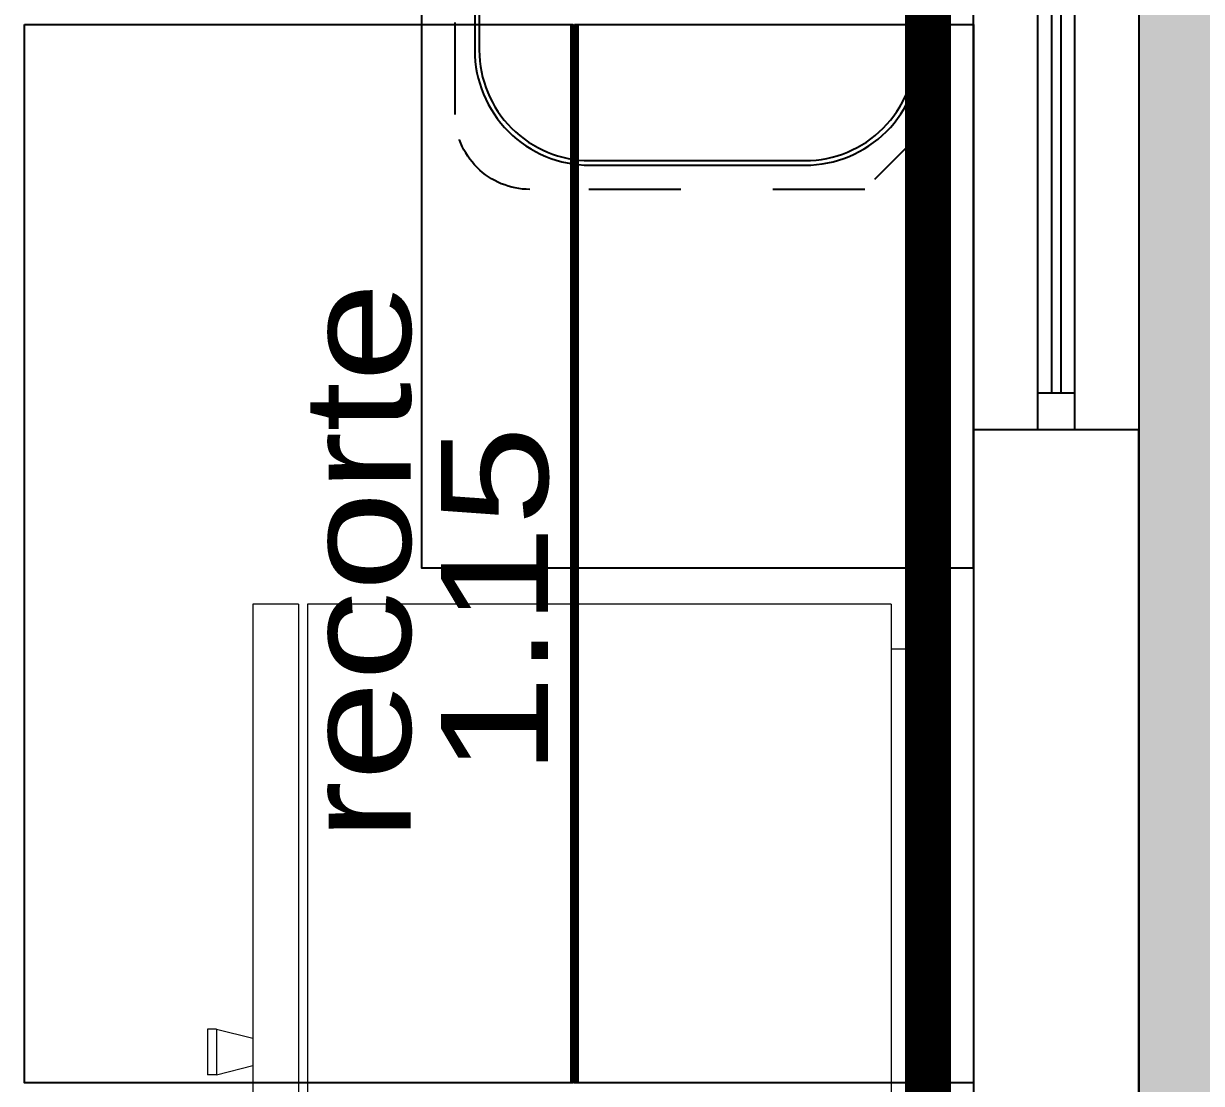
# Model space of a CAD drawing. Header units: metres. Extents: x 116 to 391, y -213 to 56.
# Drawn here: x 323.036 to 324.316, y -126.604 to -125.453 of the extents above; entities that cross this region are included whole.
import ezdxf

# ---------------------------------------------------------------- set-up
doc = ezdxf.new("R2010")
doc.units = ezdxf.units.M
doc.header["$PDMODE"] = 35
doc.linetypes.add('AR-157$0$HIDDEN2', pattern=[0.1875, 0.125, -0.0625])
for name, color, linetype in [('A-EXTERIOR', 8, 'Continuous'), ('A-PISO', 30, 'Continuous'), ('A-TEXTOS', 7, 'Continuous'), ('AR-157$0$A-DIM-VANOS', 8, 'Continuous'), ('AR-157$0$A-MUEBLES FIJOS', 8, 'Continuous'), ('AR-157$0$A-MUROS', 8, 'Continuous'), ('AR-157$0$A-MUROS BAJOS', 8, 'Continuous'), ('AR-157$0$A-VENTANAS', 8, 'Continuous')]:
    doc.layers.add(name, color=color, linetype=linetype)
doc.layers.add('AR-157$0$A-MUEBLES', color=8, linetype='Continuous', lineweight=0)
doc.styles.add('AR-157$0$Anot_Arial', font='arial.ttf')
doc.styles.add('AR-157$0$Standard', font='arial.ttf')
doc.styles.get("Standard").update_dxf_attribs({"font": 'arial.ttf'})
doc.dimstyles.new('AR-157$0$VANOS', dxfattribs={"dimtxt": 0.1, "dimasz": 0.05, "dimexe": 0, "dimexo": 0, "dimgap": 0.03, "dimtad": 0, "dimtih": 1, "dimtoh": 1, "dimzin": 0, "dimdsep": 46, "dimtxsty": 'AR-157$0$Standard', "dimblk": 'AR-157$0$_Dot', "dimcen": 0.09, "dimse1": 1, "dimse2": 1, "dimsd1": 1, "dimsd2": 1, "dimclrd": 256, "dimclre": 256, "dimclrt": 256, "dimazin": 0, "dimtfac": 1, "dimtix": 1, "dimtofl": 0, "dimtmove": 2, "dimatfit": 3, "dimldrblk": 'AR-157$0$COTA', "dimfxl": 0, "dimtolj": 1, "dimtzin": 0, "dimlwd": 18, "dimarcsym": 0})

# ---------------------------------------------------------------- blocks, each defined once
blk = doc.blocks.new('AR-157$0$Refri-90-03')
for p, q in [((0.4168, 0), (-0.4168, 0)), ((-0.4168, 0), (-0.4168, -0.0496)), ((0.4168, 0), (0.4168, -0.0496)), ((-0.4668, -0.0496), (-0.4668, -0.6841)), ((0.4659, -0.0496), (-0.4668, -0.0496)), ((0.4659, -0.0496), (0.4659, -0.6841)), ((0.4659, -0.6841), (-0.4668, -0.6841)), ((-0.4668, -0.694), (-0.4668, -0.7436)), ((-0.4668, -0.694), (-0.1049, -0.694)), ((-0.1049, -0.694), (-0.1049, -0.7436)), ((-0.095, -0.694), (-0.095, -0.7436)), ((-0.095, -0.694), (-0.095, -0.7432)), ((0.4659, -0.694), (-0.095, -0.694)), ((0.4659, -0.694), (0.4659, -0.7436)), ((-0.4668, -0.7436), (-0.1049, -0.7436)), ((-0.1942, -0.7828), (-0.1844, -0.7436)), ((-0.1446, -0.7829), (-0.1544, -0.7436)), ((0.4659, -0.7436), (-0.095, -0.7436)), ((-0.0455, -0.7829), (-0.0356, -0.7436)), ((0.0041, -0.783), (-0.0057, -0.7436)), ((-0.1942, -0.7828), (-0.1446, -0.7829)), ((-0.1942, -0.7828), (-0.1942, -0.7927)), ((-0.1942, -0.7927), (-0.1446, -0.7928)), ((-0.1446, -0.7829), (-0.1446, -0.7928)), ((0.0041, -0.783), (-0.0455, -0.7829)), ((-0.0455, -0.7829), (-0.0455, -0.7928)), ((0.0041, -0.7929), (-0.0455, -0.7928)), ((0.0041, -0.783), (0.0041, -0.7929))]:
    blk.add_line(p, q)
blk = doc.blocks.new('AR-157$0$503-3D')
at = {"color": 8, "linetype": 'AR-157$0$HIDDEN2', "ltscale": 0.5}
blk.add_lwpolyline([(32.6, 49.24), (5.03, 49.24), (0.46, 54.63), (-32.6, 54.63), (-40.73, 46.5), (-40.73, 10.08, 0.414214), (-32.6, 1.95), (32.6, 1.95, 0.414214), (40.73, 10.08), (40.73, 41.11, 0.414214)], format="xyb", close=True, dxfattribs=at)
at = {"color": 0}
for points in [[(-25.6, 52.5), (-10.05, 52.5, -0.246241), (0.23, 47.11), (15.18, 47.11), (27.6, 47.11, -0.414214), (38.1, 36.61), (38.1, 14.58, -0.414214), (27.6, 4.08), (-10.05, 4.08), (-25.6, 4.08, -0.414214), (-38.1, 16.58), (-38.1, 40, -0.414214)], [(-25.6, 52), (-10.05, 52, -0.414214), (1.95, 40), (1.95, 16.58, -0.414214), (-10.05, 4.58), (-25.6, 4.58, -0.414214), (-37.6, 16.58), (-37.6, 40, -0.414214)], [(15.18, 46.61), (27.6, 46.61, -0.414214), (37.6, 36.61), (37.6, 14.58, -0.414214), (27.6, 4.58), (15.18, 4.58, -0.414214), (5.18, 14.58), (5.18, 36.61, -0.414214)]]:
    blk.add_lwpolyline(points, format="xyb", close=True, dxfattribs=at)
blk = doc.blocks.new('AR-157$0$503')
at = {"color": 0, "xscale": -0.01, "yscale": 0.01, "zscale": 0.01}
blk.add_blockref('AR-157$0$503-3D', (0.03565, -0.3), dxfattribs=at)
blk = doc.blocks.new('*U96')
at = {"color": 0}
for points in [[(0, -0.02), (2.1, -0.02), (2.1, 0.02), (0, 0.02)], [(0, -0.02), (0.04, -0.02), (0.04, 0.02), (0, 0.02)], [(2.1, 0.02), (2.06, 0.02), (2.06, -0.02), (2.1, -0.02)]]:
    blk.add_lwpolyline(points, close=True, dxfattribs=at)
at = {"color": 8}
for points in [[(0.04, 0.005), (2.06, 0.005)], [(0.04, -0.005), (2.06, -0.005)]]:
    blk.add_lwpolyline(points, dxfattribs=at)
at = {"style": 'AR-157$0$Anot_Arial', "flags": 1}
for tag, p in [('ESPACIO', (0.1591, 0.4028)), ('TIPO', (0.1591, 0.3233)), ('NUMERO', (0.1591, 0.2487)), ('MATERIAL', (0.1591, 0.1668))]:
    blk.add_attdef(tag, p, '', height=0.0625, dxfattribs=at)
blk = doc.blocks.new('*D420')
at = {"layer": 'Defpoints', "color": 0, "transparency": 16777216}
for p in [(324.2482, -123.7944), (324.4276, -123.7944), (324.2482, -125.8943)]:
    blk.add_point(p, dxfattribs=at)
at = {"layer": 'AR-157$0$A-DIM-VANOS', "transparency": 16777216, "insert": (324.4276, -124.8444), "char_height": 0.1, "attachment_point": 5, "style": 'AR-157$0$Standard'}
blk.add_mtext('\\A1;2.10', dxfattribs=at)
blk = doc.blocks.new('AR-157$0$_Dot')
at = {"color": 0, "linetype": 'ByBlock', "lineweight": -2}
blk.add_line((-0.5, 0), (-1, 0), dxfattribs=at)
at = {"color": 0, "linetype": 'ByBlock', "const_width": 0.5}
blk.add_lwpolyline([(-0.25, 0, 1), (0.25, 0, 1)], format="xyb", close=True, dxfattribs=at)
blk = doc.blocks.new('AR-157$0$COTA')
blk.add_line((-2.926, 0), (0, 0))
blk.add_lwpolyline([(-1.414, 0), (-1.414, -0.354), (0, -0.354), (0, 0)], close=True)
blk.add_solid([(-1.414, 0), (-1.414, -0.354), (0, 0), (0, -0.354)])

msp = doc.modelspace()

# ---------------------------------------------------------------- hatches: boundary and pattern name
at = {"layer": 'A-EXTERIOR', "transparency": 33554559}
h = msp.add_hatch(dxfattribs=at)
h.set_pattern_fill('AR-CONC', color=256, scale=0.003)
h.paths.add_polyline_path([(319.5886, -131.0339), (319.5886, -137.1334), (325.0981, -137.1334), (325.0981, -130.9539), (325.2781, -130.9539), (325.2781, -120.7147), (324.2482, -120.7147), (324.2482, -131.1339), (320.5485, -131.1339), (320.5485, -131.0339)])

# ---------------------------------------------------------------- linework, layer by layer
at = {"layer": 'A-PISO'}
for points in [[(319.5786, -131.0339), (319.5786, -137.1334), (325.2781, -137.1334), (325.2781, -130.9539), (325.2781, -130.9539), (325.2781, -120.6989), (324.2482, -120.6989), (324.2482, -131.1339), (320.5485, -131.1339), (320.5485, -131.0339)], [(319.5786, -131.0339), (319.5786, -137.1334), (325.2781, -137.1334), (325.2781, -130.9839), (325.2781, -130.9839), (325.2781, -120.6989), (324.2482, -120.6989), (324.2482, -131.1339), (320.5485, -131.1339), (320.5485, -131.0339)], [(323.0367, -125.4539), (323.6326, -125.4539), (323.6326, -126.6039), (323.0367, -126.6039)], [(323.6346, -125.4539), (324.0682, -125.4539), (324.0682, -126.6039), (323.6346, -126.6039)]]:
    msp.add_lwpolyline(points, close=True, dxfattribs=at)
at = {"layer": 'A-PISO', "const_width": 0.05}
msp.add_lwpolyline([(323.3488, -122.7229), (323.3488, -122.8446), (324.0188, -122.8446), (324.0188, -123.8446), (324.0188, -123.8446), (324.0188, -125.8446), (324.0188, -125.8446), (324.0188, -126.9946), (323.1676, -126.9946), (323.1676, -127.1156)], dxfattribs=at)
at = {"layer": 'A-PISO', "color": 1, "ltscale": 100, "const_width": 0.01}
msp.add_lwpolyline([(323.6346, -126.6039), (323.6346, -125.4539)], dxfattribs=at)
at = {"layer": 'A-PISO'}
msp.add_circle((327.3705, -149.1639), 63.4551, dxfattribs=at)
at = {"layer": 'AR-157$0$A-MUEBLES FIJOS'}
msp.add_lwpolyline([(324.0682, -122.7945), (323.4682, -122.7945), (323.4682, -126.0443), (324.0682, -126.0443)], close=True, dxfattribs=at)
at = {"layer": 'AR-157$0$A-MUROS'}
msp.add_lwpolyline([(324.0682, -125.8943), (324.0682, -127.0442), (323.2227, -127.0442), (323.2227, -127.2242), (324.2482, -127.2242), (324.2482, -125.8943)], close=True, dxfattribs=at)
at = {"layer": 'AR-157$0$A-MUROS BAJOS', "linetype": 'Continuous'}
msp.add_lwpolyline([(324.2482, -125.8943), (324.0682, -125.8943), (324.0682, -123.7944), (324.2482, -123.7944)], close=True, dxfattribs=at)

# ---------------------------------------------------------------- block references
at = {"layer": 'AR-157$0$A-MUEBLES', "xscale": -0.9999206197906486, "yscale": 0.9999206197906486, "zscale": 0.9999206197906486, "rotation": 269.9999977467597}
msp.add_blockref('AR-157$0$Refri-90-03', (324.0284, -126.5494), dxfattribs=at)
at = {"layer": 'AR-157$0$A-MUEBLES FIJOS', "xscale": 0.9999206197906486, "yscale": 0.9999206197906486, "zscale": 0.9999206197906486, "rotation": 270}
msp.add_blockref('AR-157$0$503', (323.7853, -125.1901), dxfattribs=at)
at = {"layer": 'AR-157$0$A-VENTANAS', "ltscale": 0.18, "xscale": -0.9999206197906486, "yscale": 0.9999206197906486, "zscale": 0.9999206197906486, "rotation": 90}
msp.add_blockref('*U96', (324.1582, -123.7944), dxfattribs=at)

# ---------------------------------------------------------------- texts
at = {"layer": 'A-TEXTOS', "color": 1, "width": 1.2}
for s, p in [('recorte', (323.4566, -126.3406)), ('1.15', (323.6058, -126.2693))]:
    msp.add_text(s, height=0.11631, rotation=90, dxfattribs=at).set_placement(p)

# ---------------------------------------------------------------- dimensions: what is measured, and where the dimension line sits
at = {"layer": 'AR-157$0$A-DIM-VANOS'}
dim = msp.add_linear_dim(base=(324.4276, -123.7944), p1=(324.2482, -125.8943), p2=(324.2482, -123.7944), angle=90, dimstyle='AR-157$0$VANOS', dxfattribs=at)
dim.commit()
dim.dimension.update_dxf_attribs({"geometry": '*D420', "text_midpoint": (324.4276, -124.8444)})

doc.saveas('drawing.dxf')
